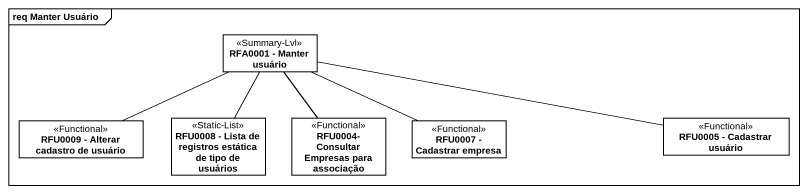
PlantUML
@startuml
mainframe req Manter Usuário
hide circle
hide empty members
class "RFA0001 - Manter usuário" as RFA0001_Manter_usuário <<Summary-Lvl>>
class "RFU0009 - Alterar cadastro de usuário" as RFU0009_Alterar_cadastro_de <<Functional>>
class "RFU0008 - Lista de registros estática de tipo de usuários" as RFU0008_Lista_de_registros <<Static-List>>
class "RFU0004- Consultar Empresas para associação" as RFU0004_Consultar_Empresas <<Functional>>
class "RFU0007 - Cadastrar empresa" as RFU0007_Cadastrar_empresa <<Functional>>
class "RFU0005 - Cadastrar usuário" as RFU0005_Cadastrar_usuário <<Functional>>
RFA0001_Manter_usuário -right- RFU0005_Cadastrar_usuário
RFU0009_Alterar_cadastro_de -right- RFA0001_Manter_usuário
RFU0008_Lista_de_registros -up- RFA0001_Manter_usuário
RFU0004_Consultar_Empresas -up- RFA0001_Manter_usuário
RFU0007_Cadastrar_empresa -left- RFA0001_Manter_usuário
@enduml
